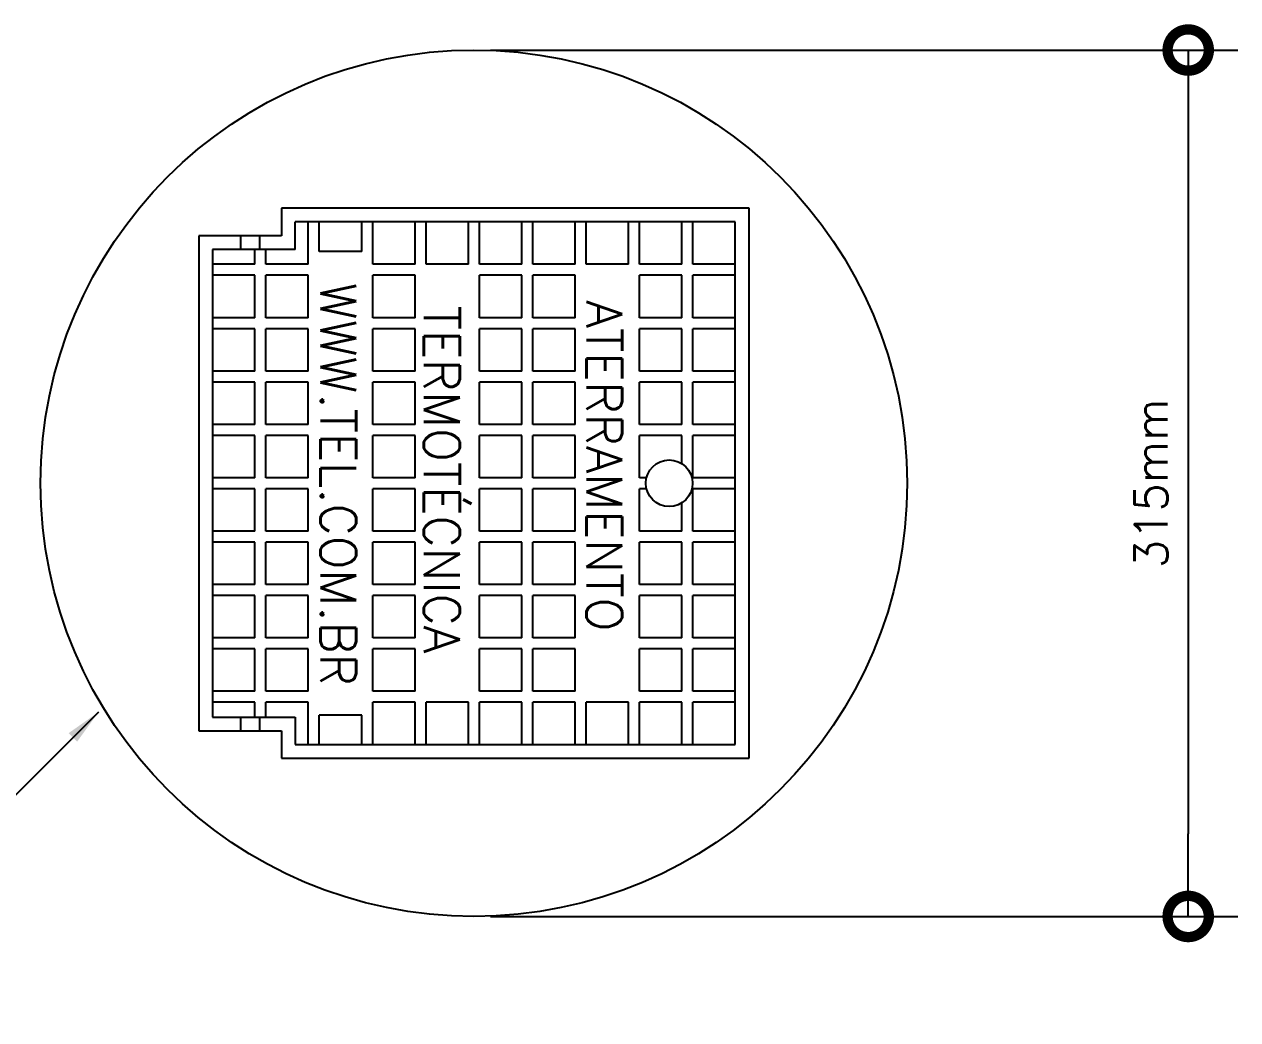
# Model space of a CAD drawing. Header units: millimetres. Extents: x -6620.9 to -6603.9, y -4745 to -4728.
# Drawn here: x -6613.5 to -6607.44, y -4733 to -4728.03 of the extents above; entities that cross this region are included whole.
import ezdxf
from ezdxf.enums import TextEntityAlignment as Align

# ---------------------------------------------------------------- set-up
doc = ezdxf.new("R2010")
doc.units = ezdxf.units.MM
doc.header["$LTSCALE"] = 10
doc.layers.add('Termotécnica', color=7, linetype='Continuous')
doc.styles.add('120CL', font='romans.shx', dxfattribs={"height": 3})
doc.styles.add('80CL', font='romans.shx', dxfattribs={"height": 20})

# ---------------------------------------------------------------- blocks, each defined once
blk = doc.blocks.new('_DOTSMALL')
at = {"color": 0, "linetype": 'ByBlock'}
blk.add_line((0, 0), (-1, 0), dxfattribs=at)
at = {"linetype": 'ByBlock', "const_width": 0.5}
blk.add_lwpolyline([(-0.0625, 0, 1), (0.0625, 0, 1)], format="xyb", close=True, dxfattribs=at)

msp = doc.modelspace()

# ---------------------------------------------------------------- linework, layer by layer
at = {"layer": 'Termotécnica', "color": 1, "linetype": 'ByBlock'}
for p, q in [((-6611.1719, -4728.1631), (-6607.443, -4728.1631)), ((-6607.6901, -4728.5749), (-6607.6901, -4732.0751)), ((-6611.1719, -4732.4869), (-6607.443, -4732.4869))]:
    msp.add_line(p, q, dxfattribs=at)
at = {"layer": 'Termotécnica', "color": 2}
for p, q in [((-6612.2151, -4728.9524), (-6612.2151, -4729.0897)), ((-6612.2151, -4728.9524), (-6612.2151, -4728.9524)), ((-6609.8816, -4728.9524), (-6612.2151, -4728.9524)), ((-6609.8816, -4731.6976), (-6609.8816, -4728.9524)), ((-6612.1464, -4729.1583), (-6612.1464, -4729.021)), ((-6609.9503, -4729.021), (-6612.1464, -4729.021)), ((-6609.9503, -4731.629), (-6609.9503, -4729.021)), ((-6609.9503, -4731.629), (-6609.9503, -4729.021)), ((-6612.6269, -4729.0897), (-6612.6269, -4731.5604)), ((-6612.2151, -4729.0897), (-6612.6269, -4729.0897)), ((-6612.1464, -4729.1583), (-6612.5582, -4729.1583)), ((-6612.5582, -4729.1583), (-6612.5582, -4731.4917)), ((-6613.1272, -4731.4668), (-6614.6627, -4733.0023)), ((-6612.5582, -4731.4917), (-6612.1464, -4731.4917)), ((-6612.1464, -4731.4917), (-6612.1464, -4731.629)), ((-6612.6269, -4731.5604), (-6612.2151, -4731.5604)), ((-6612.6269, -4731.5604), (-6612.6269, -4731.5604)), ((-6612.2151, -4731.5604), (-6612.2151, -4731.6976)), ((-6612.1464, -4731.629), (-6609.9503, -4731.629)), ((-6612.2151, -4731.6976), (-6609.8816, -4731.6976))]:
    msp.add_line(p, q, dxfattribs=at)
at = {"layer": 'Termotécnica', "color": 1}
for p, q in [((-6612.0806, -4729.2324), (-6612.0806, -4729.021)), ((-6612.0257, -4729.1679), (-6612.0257, -4729.021)), ((-6611.8143, -4729.1679), (-6611.8143, -4729.021)), ((-6611.7594, -4729.2324), (-6611.7594, -4729.021)), ((-6611.548, -4729.2324), (-6611.548, -4729.021)), ((-6611.4931, -4729.2324), (-6611.4931, -4729.021)), ((-6611.2817, -4729.2324), (-6611.2817, -4729.021)), ((-6611.2268, -4729.2324), (-6611.2268, -4729.021)), ((-6611.0154, -4729.2324), (-6611.0154, -4729.021)), ((-6610.9605, -4729.2324), (-6610.9605, -4729.021)), ((-6610.7491, -4729.2324), (-6610.7491, -4729.021)), ((-6610.6942, -4729.2324), (-6610.6942, -4729.021)), ((-6610.4828, -4729.2324), (-6610.4828, -4729.021)), ((-6610.4279, -4729.2324), (-6610.4279, -4729.021)), ((-6610.2166, -4729.2324), (-6610.2166, -4729.021)), ((-6610.1617, -4729.2324), (-6610.1617, -4729.021)), ((-6612.4197, -4729.0897), (-6612.4197, -4729.1583)), ((-6612.3236, -4729.0897), (-6612.3236, -4729.1583)), ((-6612.3468, -4729.2324), (-6612.3468, -4729.1583)), ((-6612.2919, -4729.2324), (-6612.2919, -4729.1583)), ((-6611.8143, -4729.1679), (-6612.0257, -4729.1679)), ((-6612.3468, -4729.2324), (-6612.5582, -4729.2324)), ((-6612.0806, -4729.2324), (-6612.2919, -4729.2324)), ((-6611.548, -4729.2324), (-6611.7594, -4729.2324)), ((-6611.2817, -4729.2324), (-6611.4931, -4729.2324)), ((-6611.0154, -4729.2324), (-6611.2268, -4729.2324)), ((-6610.7491, -4729.2324), (-6610.9605, -4729.2324)), ((-6610.4828, -4729.2324), (-6610.6942, -4729.2324)), ((-6610.2166, -4729.2324), (-6610.4279, -4729.2324)), ((-6609.9503, -4729.2324), (-6610.1617, -4729.2324)), ((-6612.3468, -4729.2873), (-6612.5582, -4729.2873)), ((-6612.3468, -4729.4987), (-6612.3468, -4729.2873)), ((-6612.2919, -4729.4987), (-6612.2919, -4729.2873)), ((-6612.0806, -4729.2873), (-6612.2919, -4729.2873)), ((-6612.0806, -4729.4987), (-6612.0806, -4729.2873)), ((-6611.548, -4729.2873), (-6611.7594, -4729.2873)), ((-6611.7594, -4729.4987), (-6611.7594, -4729.2873)), ((-6611.548, -4729.4987), (-6611.548, -4729.2873)), ((-6611.0154, -4729.2873), (-6611.2268, -4729.2873)), ((-6611.2268, -4729.4987), (-6611.2268, -4729.2873)), ((-6611.0154, -4729.4987), (-6611.0154, -4729.2873)), ((-6610.7491, -4729.2873), (-6610.9605, -4729.2873)), ((-6610.9605, -4729.4987), (-6610.9605, -4729.2873)), ((-6610.7491, -4729.4987), (-6610.7491, -4729.2873)), ((-6610.2166, -4729.2873), (-6610.4279, -4729.2873)), ((-6610.4279, -4729.4987), (-6610.4279, -4729.2873)), ((-6610.2166, -4729.4987), (-6610.2166, -4729.2873)), ((-6610.1617, -4729.4987), (-6610.1617, -4729.2873)), ((-6609.9503, -4729.2873), (-6610.1617, -4729.2873)), ((-6612.3468, -4729.4987), (-6612.5582, -4729.4987)), ((-6612.0806, -4729.4987), (-6612.2919, -4729.4987)), ((-6611.548, -4729.4987), (-6611.7594, -4729.4987)), ((-6611.0154, -4729.4987), (-6611.2268, -4729.4987)), ((-6610.7491, -4729.4987), (-6610.9605, -4729.4987)), ((-6610.2166, -4729.4987), (-6610.4279, -4729.4987)), ((-6609.9503, -4729.4987), (-6610.1617, -4729.4987)), ((-6612.3468, -4729.5536), (-6612.5582, -4729.5536)), ((-6612.3468, -4729.765), (-6612.3468, -4729.5536)), ((-6612.0806, -4729.5536), (-6612.2919, -4729.5536)), ((-6612.2919, -4729.765), (-6612.2919, -4729.5536)), ((-6612.0806, -4729.765), (-6612.0806, -4729.5536)), ((-6611.548, -4729.5536), (-6611.7594, -4729.5536)), ((-6611.7594, -4729.765), (-6611.7594, -4729.5536)), ((-6611.548, -4729.765), (-6611.548, -4729.5536)), ((-6611.0154, -4729.5536), (-6611.2268, -4729.5536)), ((-6611.2268, -4729.765), (-6611.2268, -4729.5536)), ((-6611.0154, -4729.765), (-6611.0154, -4729.5536)), ((-6610.7491, -4729.5536), (-6610.9605, -4729.5536)), ((-6610.9605, -4729.765), (-6610.9605, -4729.5536)), ((-6610.7491, -4729.765), (-6610.7491, -4729.5536)), ((-6610.2166, -4729.5536), (-6610.4279, -4729.5536)), ((-6610.4279, -4729.765), (-6610.4279, -4729.5536)), ((-6610.2166, -4729.765), (-6610.2166, -4729.5536)), ((-6610.1617, -4729.765), (-6610.1617, -4729.5536)), ((-6609.9503, -4729.5536), (-6610.1617, -4729.5536)), ((-6612.3468, -4729.765), (-6612.5582, -4729.765)), ((-6612.0806, -4729.765), (-6612.2919, -4729.765)), ((-6611.548, -4729.765), (-6611.7594, -4729.765)), ((-6611.0154, -4729.765), (-6611.2268, -4729.765)), ((-6610.7491, -4729.765), (-6610.9605, -4729.765)), ((-6610.2166, -4729.765), (-6610.4279, -4729.765)), ((-6609.9503, -4729.765), (-6610.1617, -4729.765)), ((-6612.3468, -4729.8199), (-6612.5582, -4729.8199)), ((-6612.3468, -4730.0313), (-6612.3468, -4729.8199)), ((-6612.2919, -4730.0313), (-6612.2919, -4729.8199)), ((-6612.0806, -4729.8199), (-6612.2919, -4729.8199)), ((-6612.0806, -4730.0313), (-6612.0806, -4729.8199)), ((-6611.7594, -4730.0313), (-6611.7594, -4729.8199)), ((-6611.548, -4729.8199), (-6611.7594, -4729.8199)), ((-6611.548, -4730.0313), (-6611.548, -4729.8199)), ((-6611.2268, -4730.0313), (-6611.2268, -4729.8199)), ((-6611.0154, -4729.8199), (-6611.2268, -4729.8199)), ((-6611.0154, -4730.0313), (-6611.0154, -4729.8199)), ((-6610.9605, -4730.0313), (-6610.9605, -4729.8199)), ((-6610.7491, -4729.8199), (-6610.9605, -4729.8199)), ((-6610.7491, -4730.0313), (-6610.7491, -4729.8199)), ((-6610.4279, -4730.0313), (-6610.4279, -4729.8199)), ((-6610.2166, -4729.8199), (-6610.4279, -4729.8199)), ((-6610.2166, -4730.0313), (-6610.2166, -4729.8199)), ((-6610.1617, -4730.0313), (-6610.1617, -4729.8199)), ((-6609.9503, -4729.8199), (-6610.1617, -4729.8199)), ((-6612.3468, -4730.0313), (-6612.5582, -4730.0313)), ((-6612.0806, -4730.0313), (-6612.2919, -4730.0313)), ((-6611.548, -4730.0313), (-6611.7594, -4730.0313)), ((-6611.0154, -4730.0313), (-6611.2268, -4730.0313)), ((-6610.7491, -4730.0313), (-6610.9605, -4730.0313)), ((-6610.2166, -4730.0313), (-6610.4279, -4730.0313)), ((-6609.9503, -4730.0313), (-6610.1617, -4730.0313)), ((-6612.3468, -4730.0862), (-6612.5582, -4730.0862)), ((-6612.3468, -4730.2976), (-6612.3468, -4730.0862)), ((-6612.2919, -4730.2976), (-6612.2919, -4730.0862)), ((-6612.0806, -4730.0862), (-6612.2919, -4730.0862)), ((-6612.0806, -4730.2976), (-6612.0806, -4730.0862)), ((-6611.548, -4730.0862), (-6611.7594, -4730.0862)), ((-6611.7594, -4730.2976), (-6611.7594, -4730.0862)), ((-6611.548, -4730.2976), (-6611.548, -4730.0862)), ((-6611.0154, -4730.0862), (-6611.2268, -4730.0862)), ((-6611.2268, -4730.2976), (-6611.2268, -4730.0862)), ((-6611.0154, -4730.2976), (-6611.0154, -4730.0862)), ((-6610.7491, -4730.0862), (-6610.9605, -4730.0862)), ((-6610.9605, -4730.2976), (-6610.9605, -4730.0862)), ((-6610.7491, -4730.2976), (-6610.7491, -4730.0862)), ((-6610.4279, -4730.2976), (-6610.4279, -4730.0862)), ((-6610.2166, -4730.0862), (-6610.4279, -4730.0862)), ((-6610.2166, -4730.2269), (-6610.2166, -4730.0862)), ((-6610.1617, -4730.2976), (-6610.1617, -4730.0862)), ((-6609.9503, -4730.0862), (-6610.1617, -4730.0862)), ((-6612.3468, -4730.2976), (-6612.5582, -4730.2976)), ((-6612.0806, -4730.2976), (-6612.2919, -4730.2976)), ((-6611.548, -4730.2976), (-6611.7594, -4730.2976)), ((-6611.0154, -4730.2976), (-6611.2268, -4730.2976)), ((-6610.7491, -4730.2976), (-6610.9605, -4730.2976)), ((-6610.3931, -4730.2976), (-6610.4279, -4730.2976)), ((-6609.9503, -4730.2976), (-6610.1617, -4730.2976)), ((-6612.3468, -4730.3525), (-6612.5582, -4730.3525)), ((-6612.3468, -4730.5638), (-6612.3468, -4730.3525)), ((-6612.2919, -4730.5638), (-6612.2919, -4730.3525)), ((-6612.0806, -4730.3525), (-6612.2919, -4730.3525)), ((-6612.0806, -4730.5638), (-6612.0806, -4730.3525)), ((-6611.548, -4730.3525), (-6611.7594, -4730.3525)), ((-6611.7594, -4730.5638), (-6611.7594, -4730.3525)), ((-6611.548, -4730.5638), (-6611.548, -4730.3525)), ((-6611.0154, -4730.3525), (-6611.2268, -4730.3525)), ((-6611.2268, -4730.5638), (-6611.2268, -4730.3525)), ((-6611.0154, -4730.5638), (-6611.0154, -4730.3525)), ((-6610.7491, -4730.3525), (-6610.9605, -4730.3525)), ((-6610.9605, -4730.5638), (-6610.9605, -4730.3525)), ((-6610.7491, -4730.5638), (-6610.7491, -4730.3525)), ((-6610.4279, -4730.5638), (-6610.4279, -4730.3525)), ((-6610.3931, -4730.3525), (-6610.4279, -4730.3525)), ((-6610.1617, -4730.5638), (-6610.1617, -4730.3525)), ((-6609.9503, -4730.3525), (-6610.1617, -4730.3525)), ((-6610.2166, -4730.5638), (-6610.2166, -4730.4231)), ((-6612.3468, -4730.5638), (-6612.5582, -4730.5638)), ((-6612.0806, -4730.5638), (-6612.2919, -4730.5638)), ((-6611.548, -4730.5638), (-6611.7594, -4730.5638)), ((-6611.0154, -4730.5638), (-6611.2268, -4730.5638)), ((-6610.7491, -4730.5638), (-6610.9605, -4730.5638)), ((-6610.2166, -4730.5638), (-6610.4279, -4730.5638)), ((-6609.9503, -4730.5638), (-6610.1617, -4730.5638)), ((-6612.3468, -4730.6187), (-6612.5582, -4730.6187)), ((-6612.3468, -4730.8301), (-6612.3468, -4730.6187)), ((-6612.2919, -4730.8301), (-6612.2919, -4730.6187)), ((-6612.0806, -4730.6187), (-6612.2919, -4730.6187)), ((-6612.0806, -4730.8301), (-6612.0806, -4730.6187)), ((-6611.548, -4730.6187), (-6611.7594, -4730.6187)), ((-6611.7594, -4730.8301), (-6611.7594, -4730.6187)), ((-6611.548, -4730.8301), (-6611.548, -4730.6187)), ((-6611.0154, -4730.6187), (-6611.2268, -4730.6187)), ((-6611.2268, -4730.8301), (-6611.2268, -4730.6187)), ((-6611.0154, -4730.8301), (-6611.0154, -4730.6187)), ((-6610.7491, -4730.6187), (-6610.9605, -4730.6187)), ((-6610.9605, -4730.8301), (-6610.9605, -4730.6187)), ((-6610.7491, -4730.8301), (-6610.7491, -4730.6187)), ((-6610.4279, -4730.8301), (-6610.4279, -4730.6187)), ((-6610.2166, -4730.6187), (-6610.4279, -4730.6187)), ((-6610.2166, -4730.8301), (-6610.2166, -4730.6187)), ((-6610.1617, -4730.8301), (-6610.1617, -4730.6187)), ((-6609.9503, -4730.6187), (-6610.1617, -4730.6187)), ((-6612.3468, -4730.8301), (-6612.5582, -4730.8301)), ((-6612.0806, -4730.8301), (-6612.2919, -4730.8301)), ((-6611.548, -4730.8301), (-6611.7594, -4730.8301)), ((-6611.0154, -4730.8301), (-6611.2268, -4730.8301)), ((-6610.7491, -4730.8301), (-6610.9605, -4730.8301)), ((-6610.2166, -4730.8301), (-6610.4279, -4730.8301)), ((-6609.9503, -4730.8301), (-6610.1617, -4730.8301)), ((-6612.3468, -4730.885), (-6612.5582, -4730.885)), ((-6612.3468, -4731.0964), (-6612.3468, -4730.885)), ((-6612.2919, -4731.0964), (-6612.2919, -4730.885)), ((-6612.0806, -4730.885), (-6612.2919, -4730.885)), ((-6612.0806, -4731.0964), (-6612.0806, -4730.885)), ((-6611.548, -4730.885), (-6611.7594, -4730.885)), ((-6611.7594, -4731.0964), (-6611.7594, -4730.885)), ((-6611.548, -4731.0964), (-6611.548, -4730.885)), ((-6611.0154, -4730.885), (-6611.2268, -4730.885)), ((-6611.2268, -4731.0964), (-6611.2268, -4730.885)), ((-6611.0154, -4731.0964), (-6611.0154, -4730.885)), ((-6610.7491, -4730.885), (-6610.9605, -4730.885)), ((-6610.9605, -4731.0964), (-6610.9605, -4730.885)), ((-6610.7491, -4731.0964), (-6610.7491, -4730.885)), ((-6610.4279, -4731.0964), (-6610.4279, -4730.885)), ((-6610.2166, -4730.885), (-6610.4279, -4730.885)), ((-6610.2166, -4731.0964), (-6610.2166, -4730.885)), ((-6610.1617, -4731.0964), (-6610.1617, -4730.885)), ((-6609.9503, -4730.885), (-6610.1617, -4730.885)), ((-6612.3468, -4731.0964), (-6612.5582, -4731.0964)), ((-6612.0806, -4731.0964), (-6612.2919, -4731.0964)), ((-6611.548, -4731.0964), (-6611.7594, -4731.0964)), ((-6611.0154, -4731.0964), (-6611.2268, -4731.0964)), ((-6610.7491, -4731.0964), (-6610.9605, -4731.0964)), ((-6610.2166, -4731.0964), (-6610.4279, -4731.0964)), ((-6609.9503, -4731.0964), (-6610.1617, -4731.0964)), ((-6612.3468, -4731.1513), (-6612.5582, -4731.1513)), ((-6612.3468, -4731.3627), (-6612.3468, -4731.1513)), ((-6612.2919, -4731.3627), (-6612.2919, -4731.1513)), ((-6612.0806, -4731.1513), (-6612.2919, -4731.1513)), ((-6612.0806, -4731.3627), (-6612.0806, -4731.1513)), ((-6611.7594, -4731.3627), (-6611.7594, -4731.1513)), ((-6611.548, -4731.1513), (-6611.7594, -4731.1513)), ((-6611.548, -4731.3627), (-6611.548, -4731.1513)), ((-6611.2268, -4731.3627), (-6611.2268, -4731.1513)), ((-6611.0154, -4731.1513), (-6611.2268, -4731.1513)), ((-6611.0154, -4731.3627), (-6611.0154, -4731.1513)), ((-6610.9605, -4731.3627), (-6610.9605, -4731.1513)), ((-6610.7491, -4731.1513), (-6610.9605, -4731.1513)), ((-6610.7491, -4731.3627), (-6610.7491, -4731.1513)), ((-6610.4279, -4731.3627), (-6610.4279, -4731.1513)), ((-6610.2166, -4731.1513), (-6610.4279, -4731.1513)), ((-6610.2166, -4731.3627), (-6610.2166, -4731.1513)), ((-6610.1617, -4731.3627), (-6610.1617, -4731.1513)), ((-6609.9503, -4731.1513), (-6610.1617, -4731.1513)), ((-6612.3468, -4731.3627), (-6612.5582, -4731.3627)), ((-6612.0806, -4731.3627), (-6612.2919, -4731.3627)), ((-6611.548, -4731.3627), (-6611.7594, -4731.3627)), ((-6611.0154, -4731.3627), (-6611.2268, -4731.3627)), ((-6610.7491, -4731.3627), (-6610.9605, -4731.3627)), ((-6610.2166, -4731.3627), (-6610.4279, -4731.3627)), ((-6609.9503, -4731.3627), (-6610.1617, -4731.3627)), ((-6612.3468, -4731.4176), (-6612.5582, -4731.4176)), ((-6612.3468, -4731.4917), (-6612.3468, -4731.4176)), ((-6612.0806, -4731.4176), (-6612.2919, -4731.4176)), ((-6612.2919, -4731.4917), (-6612.2919, -4731.4176)), ((-6612.0806, -4731.629), (-6612.0806, -4731.4176)), ((-6611.548, -4731.4176), (-6611.7594, -4731.4176)), ((-6611.7594, -4731.629), (-6611.7594, -4731.4176)), ((-6611.548, -4731.629), (-6611.548, -4731.4176)), ((-6611.2817, -4731.4176), (-6611.4931, -4731.4176)), ((-6611.4931, -4731.629), (-6611.4931, -4731.4176)), ((-6611.2817, -4731.629), (-6611.2817, -4731.4176)), ((-6611.0154, -4731.4176), (-6611.2268, -4731.4176)), ((-6611.2268, -4731.629), (-6611.2268, -4731.4176)), ((-6611.0154, -4731.629), (-6611.0154, -4731.4176)), ((-6610.7491, -4731.4176), (-6610.9605, -4731.4176)), ((-6610.9605, -4731.629), (-6610.9605, -4731.4176)), ((-6610.7491, -4731.629), (-6610.7491, -4731.4176)), ((-6610.4828, -4731.4176), (-6610.6942, -4731.4176)), ((-6610.6942, -4731.629), (-6610.6942, -4731.4176)), ((-6610.4828, -4731.629), (-6610.4828, -4731.4176)), ((-6610.2166, -4731.4176), (-6610.4279, -4731.4176)), ((-6610.4279, -4731.629), (-6610.4279, -4731.4176)), ((-6610.2166, -4731.629), (-6610.2166, -4731.4176)), ((-6610.1617, -4731.629), (-6610.1617, -4731.4176)), ((-6609.9503, -4731.4176), (-6610.1617, -4731.4176)), ((-6612.4197, -4731.4917), (-6612.4197, -4731.5604)), ((-6612.3236, -4731.4917), (-6612.3236, -4731.5604)), ((-6611.8143, -4731.4821), (-6612.0257, -4731.4821)), ((-6612.0257, -4731.629), (-6612.0257, -4731.4821)), ((-6611.8143, -4731.629), (-6611.8143, -4731.4821))]:
    msp.add_line(p, q, dxfattribs=at)
at = {"layer": 'Termotécnica', "color": 2}
msp.add_lwpolyline([(-6612.6269, -4729.0897), (-6612.6269, -4731.5604)], dxfattribs=at)
for centre, radius in [((-6611.2543, -4730.325), 2.1619), ((-6610.2797, -4730.325), 0.1167)]:
    msp.add_circle(centre, radius, dxfattribs=at)
msp.add_solid([(-6613.2765, -4731.5721), (-6613.2343, -4731.6148), (-6613.1272, -4731.4668)], dxfattribs=at)

# ---------------------------------------------------------------- block references
at = {"layer": 'Termotécnica', "color": 2, "xscale": 0.4117822966507447, "yscale": 0.4117822966507447, "zscale": 0.4117822966507178}
for p, rotation in [((-6607.6901, -4728.1631), 90), ((-6607.6901, -4732.4869), 270)]:
    msp.add_blockref('_DOTSMALL', p, dxfattribs=dict(at, rotation=rotation))

# ---------------------------------------------------------------- texts
at = {"layer": 'Termotécnica', "color": 3, "ltscale": 10, "style": '120CL'}
for s, p in [('WWW.TEL.COM.BR', (-6611.9302, -4730.3308)), ('TERMOTÉCNICA', (-6611.3845, -4730.306))]:
    msp.add_text(s, height=0.178439, rotation=270, dxfattribs=at).set_placement(p, align=Align.MIDDLE)
msp.add_text('ATERRAMENTO', height=0.178439, rotation=270, dxfattribs=at).set_placement((-6610.6929, -4729.4121))
at = {"layer": 'Termotécnica', "color": 1, "linetype": 'ByBlock', "insert": (-6607.8754, -4730.325), "char_height": 0.16471, "attachment_point": 5, "rotation": 90, "style": '80CL'}
msp.add_mtext('315mm', dxfattribs=at)

doc.saveas('drawing.dxf')
